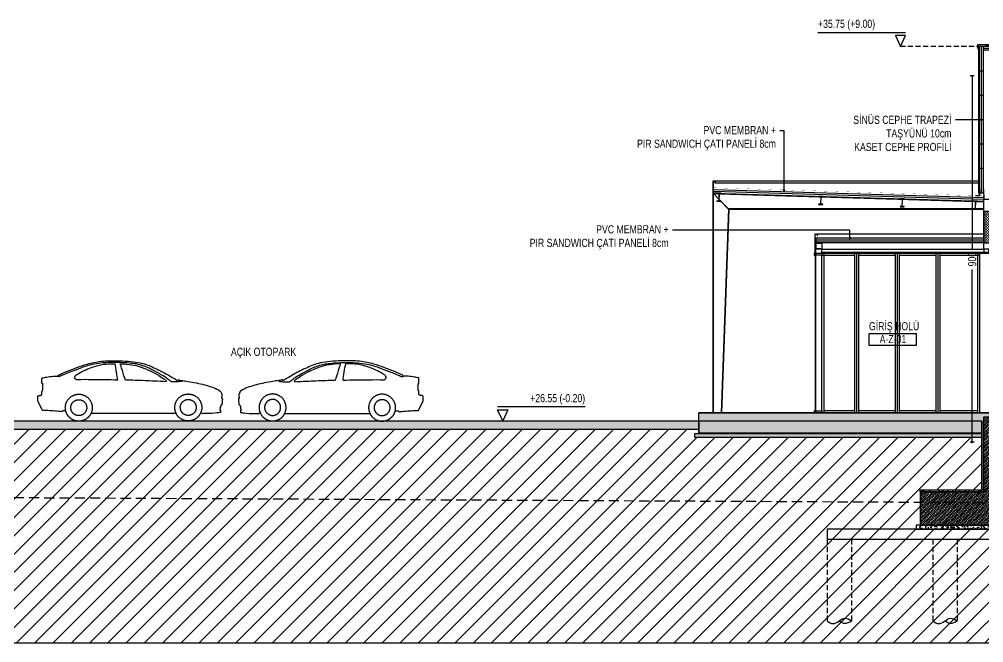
# Model space of a CAD drawing. Header units: centimetres. Extents: x 77182 to 116086, y 20619 to 33555.
# Drawn here: x 79344 to 81714, y 21370 to 22902 of the extents above; entities that cross this region are included whole.
import ezdxf
from ezdxf import colors
from ezdxf.entities.mleader import LeaderData, LeaderLine
from ezdxf.enums import TextEntityAlignment as Align
from ezdxf.math import Vec2, Vec3

# ---------------------------------------------------------------- set-up
doc = ezdxf.new("R2010")
doc.units = ezdxf.units.CM
doc.header["$LTSCALE"] = 100
doc.linetypes.add('HIDDEN2', pattern=[0.1875, 0.125, -0.0625])
for name, color, linetype in [('A-ANNO-DIMS', 187, 'Continuous'), ('A-ANNO-IDEN', 50, 'Continuous'), ('A-ELEV-01', 255, 'Continuous'), ('A-ELEV-02', 253, 'Continuous'), ('A-ELEV-03', 251, 'Continuous'), ('A-FNSH-TILE', 63, 'Continuous'), ('A-GLAZ-FRME', 12, 'Continuous'), ('A-GLAZ-FULL', 130, 'Continuous'), ('A-HATCH', 253, 'Continuous'), ('A-VHCL', 8, 'Continuous'), ('A-WALL', 134, 'Continuous'), ('A-WALL-GYPB', 45, 'Continuous'), ('A-WALL-HTCH', 8, 'Continuous'), ('A-WALL-INSL', 249, 'Continuous'), ('A-WALL-SNWPNL', 200, 'Continuous'), ('A-WALL-STEL', 202, 'Continuous'), ('L-TOPO', 49, 'Continuous'), ('S-CONC', 5, 'Continuous'), ('S-HTCH', 8, 'Continuous'), ('S-STEL', 3, 'Continuous')]:
    doc.layers.add(name, color=color, linetype=linetype)
doc.styles.add('Fields_100', font='act_simplex.shx', dxfattribs={"width": 0.8, "height": 20})
doc.linetypes.add('BATTING', pattern='A,0.00254,-2.54,[134,ltypeshp.shx,S=2.54,R=0,X=-2.54,Y=0],-5.08,[134,ltypeshp.shx,S=2.54,R=180,X=2.54,Y=0],-2.54', length=10.16254)
doc.dimstyles.new('FIELDS_100', dxfattribs={"dimscale": 0, "dimtxt": 20, "dimasz": 5, "dimexe": 5, "dimexo": 5, "dimgap": 5, "dimtad": 0, "dimdec": 0, "dimzin": 0, "dimdsep": 46, "dimtxsty": 'Fields_100', "dimblk": 'DOT', "dimcen": 0.09, "dimclrt": 50, "dimadec": 0, "dimazin": 0, "dimtfac": 1, "dimtdec": 0, "dimtix": 1, "dimtofl": 0, "dimtmove": 1, "dimatfit": 3, "dimfxl": 5, "dimfxlon": 1, "dimtolj": 1, "dimtzin": 0, "dimarcsym": 0})
pattern_1 = [(45, (86365.806, 18363.329), (-4.490128, 4.490128), []), (45, (86370.2964, 18363.329), (-4.490128, 4.490128), [3.175, -1.5875])]
pattern_2 = [(50, (81559.043, 21660.409), (18.21847, -1.5939), [1.905, -20.955]), (355, (81559.043, 21660.409), (-3.52434, 19.1057), [1.524, -16.76406]), (100.4514, (81560.561, 21660.276), (14.6941, 17.5118), [1.619, -17.809]), (46.184, (81559.043, 21665.49), (27.1079, -4.2042), [2.8575, -31.4325]), (96.6356, (81561.302, 21665.139), (23.7404, 24.7426), [2.4285, -26.7136]), (351.184, (81559.043, 21665.49), (23.7404, 24.7426), [2.286, -25.146]), (21, (81561.583, 21664.219), (15.16144, -10.2265), [1.905, -20.955]), (326, (81561.583, 21664.219), (6.1802, 18.4188), [1.524, -16.764]), (71.4514, (81562.847, 21663.367), (21.34164, 8.1923), [1.619, -17.809]), (37.5, (81559.043, 21660.409), (0.30886, 8.4555), [0, -16.5608, 0, -17.018, 0, -16.8275]), (7.5, (81559.043, 21660.409), (6.68197, 10.01806), [0, -9.7028, 0, -16.1798, 0, -6.4135]), (327.5, (81553.379, 21660.409), (13.55906, -0.57287), [0, -6.35, 0, -19.812, 0, -26.289]), (317.5, (81550.839, 21660.409), (14.81292, 2.54265), [0, -8.255, 0, -13.1572, 0, -18.669])]

# ---------------------------------------------------------------- blocks, each defined once
blk = doc.blocks.new('CAR ELEV')
at = {"layer": 'A-VHCL'}
for points in [[(320.4, 108.5), (323.6, 110.4)], [(31.3, 18.6), (32.9, 22.5), (33.3, 23.6), (33.6, 24.7), (33.9, 25.8), (34.1, 27), (34.3, 28.1), (34.4, 29.2), (34.6, 30.4), (34.6, 31.5), (34.7, 32.7), (34.7, 33.8), (34.6, 35), (34.5, 36.1), (34.4, 37.2), (34.2, 38.4), (34, 39.5), (33.8, 40.6), (33.5, 41.8), (33.2, 42.9), (32.8, 43.9), (32.4, 45), (32, 46.1), (31.5, 47.1), (31, 48.2), (30.5, 49.2), (29.9, 50.2), (29.3, 51.1), (28.6, 52.1), (28, 53), (27.3, 53.9), (26.5, 54.8), (25.7, 55.7), (24.9, 56.5), (24.1, 57.3), (23.3, 58.1), (22.4, 58.8), (21.5, 59.5), (20.6, 60.2), (19.6, 60.8), (18.6, 61.4), (17.6, 62), (16.6, 62.5), (15.6, 63), (14.5, 63.5), (13.5, 63.9), (12.4, 64.3), (11.3, 64.7), (10.2, 65), (9.1, 65.3), (8, 65.5), (6.8, 65.7), (5.7, 65.9), (4.5, 66), (3.4, 66.1), (2.3, 66.2), (1.1, 66.2), (0, 66.1), (-1.2, 66), (-2.3, 65.9), (-3.5, 65.8), (-4.6, 65.6), (-5.7, 65.3), (-6.8, 65.1), (-7.9, 64.8), (-9, 64.4), (-10.1, 64), (-11.2, 63.6), (-12.2, 63.1), (-13.3, 62.6), (-14.3, 62.1), (-15.3, 61.5), (-16.3, 60.9), (-17.2, 60.3), (-18.2, 59.6), (-19.1, 58.9), (-20, 58.2), (-20.8, 57.4), (-21.7, 56.6), (-22.5, 55.8), (-23.2, 55), (-24, 54.1), (-24.7, 53.2), (-25.4, 52.3), (-26, 51.3), (-26.6, 50.4), (-27.2, 49.4), (-27.8, 48.4), (-28.3, 47.3), (-28.8, 46.3), (-29.2, 45.2), (-29.6, 44.2), (-30, 43.1), (-30.3, 42), (-30.6, 40.9), (-30.9, 39.7), (-31.1, 38.6), (-31.2, 37.5), (-31.4, 36.3), (-31.5, 35.2), (-31.5, 34), (-31.5, 32.9), (-31.5, 31.7), (-31.4, 30.6), (-31.3, 29.5), (-31.2, 28.3), (-31, 27.2), (-30.8, 26.1), (-30.5, 24.9), (-30.2, 23.8), (-29.9, 22.7), (-29.5, 21.6)], [(302.9, 24.7), (303.2, 25.9), (303.4, 27), (303.5, 28.1), (303.7, 29.3), (303.8, 30.4), (303.8, 31.5), (303.8, 32.7), (303.8, 33.8), (303.8, 35), (303.7, 36.1), (303.5, 37.3), (303.3, 38.4), (303.1, 39.5), (302.8, 40.6), (302.5, 41.7), (302.2, 42.8), (301.8, 43.9), (301.4, 45), (301, 46.1), (300.5, 47.1), (300, 48.1), (299.4, 49.1), (298.8, 50.1), (298.2, 51.1), (297.5, 52), (296.8, 52.9), (296.1, 53.8), (295.4, 54.7), (294.6, 55.5), (293.8, 56.3), (292.9, 57.1), (292.1, 57.9), (291.2, 58.6), (290.3, 59.3), (289.3, 60), (288.4, 60.6), (287.4, 61.2), (286.4, 61.7), (285.4, 62.3), (284.3, 62.7), (283.3, 63.2), (282.2, 63.6), (281.1, 64), (280, 64.3), (278.9, 64.6), (277.8, 64.9), (276.7, 65.1), (275.5, 65.3), (274.4, 65.5), (273.3, 65.6), (272.1, 65.6), (271, 65.7), (269.8, 65.6), (268.7, 65.6), (267.5, 65.5), (266.4, 65.4), (265.2, 65.2), (264.1, 65), (263, 64.7), (261.9, 64.4), (260.8, 64.1), (259.7, 63.8), (258.6, 63.4), (257.6, 62.9), (256.5, 62.4), (255.5, 61.9), (254.5, 61.4), (253.5, 60.8), (252.5, 60.2), (251.6, 59.5), (250.7, 58.9), (249.8, 58.1), (248.9, 57.4), (248, 56.6), (247.2, 55.8), (246.4, 55), (245.7, 54.1), (244.9, 53.3), (244.2, 52.4), (243.5, 51.4), (242.9, 50.5), (242.3, 49.5), (241.7, 48.5), (241.2, 47.5), (240.7, 46.4), (240.2, 45.4), (239.8, 44.3), (239.4, 43.3), (239.1, 42.2), (238.8, 41.1), (238.5, 39.9), (238.2, 38.8), (238, 37.7), (237.9, 36.6), (237.8, 35.4), (237.7, 34.3), (237.7, 33.1), (237.7, 32), (237.7, 30.8), (237.8, 29.7), (237.9, 28.5), (238.1, 27.4), (238.2, 26.3), (238.5, 25.1), (238.8, 24), (240.7, 18.6)], [(359.9, 25.9), (371.5, 49.2), (371.6, 59.1)], [(-77.2, 25), (-77.2, 20.9)], [(310.4, 25), (313.1, 22.4)]]:
    blk.add_lwpolyline(points, dxfattribs=at)
for points in [[(21.2, 33.1), (21.2, 33.8), (21.2, 34.5), (21.1, 35.2), (21.1, 35.8), (20.9, 36.5), (20.8, 37.2), (20.7, 37.9), (20.5, 38.5), (20.3, 39.2), (20.1, 39.8), (19.8, 40.4), (19.6, 41.1), (19.3, 41.7), (19, 42.3), (18.6, 42.9), (18.3, 43.5), (17.9, 44), (17.5, 44.6), (17.1, 45.1), (16.7, 45.7), (16.3, 46.2), (15.8, 46.7), (15.3, 47.2), (14.8, 47.6), (14.3, 48.1), (13.8, 48.5), (13.2, 48.9), (12.7, 49.3), (12.1, 49.7), (11.5, 50.1), (10.9, 50.4), (10.3, 50.7), (9.7, 51), (9.1, 51.3), (8.5, 51.5), (7.8, 51.7), (7.2, 51.9), (6.5, 52.1), (5.9, 52.3), (5.2, 52.4), (4.5, 52.5), (3.8, 52.6), (3.2, 52.7), (2.5, 52.7), (1.8, 52.7), (1.1, 52.7), (0.4, 52.7), (-0.2, 52.6), (-0.9, 52.6), (-1.6, 52.5), (-2.3, 52.3), (-2.9, 52.2), (-3.6, 52), (-4.2, 51.8), (-4.9, 51.6), (-5.5, 51.4), (-6.1, 51.1), (-6.8, 50.8), (-7.4, 50.5), (-8, 50.2), (-8.6, 49.9), (-9.1, 49.5), (-9.7, 49.1), (-10.2, 48.7), (-10.8, 48.3), (-11.3, 47.9), (-11.8, 47.4), (-12.3, 46.9), (-12.8, 46.4), (-13.2, 45.9), (-13.6, 45.4), (-14.1, 44.9), (-14.5, 44.3), (-14.8, 43.8), (-15.2, 43.2), (-15.5, 42.6), (-15.9, 42), (-16.2, 41.4), (-16.4, 40.8), (-16.7, 40.1), (-16.9, 39.5), (-17.1, 38.8), (-17.3, 38.2), (-17.5, 37.5), (-17.6, 36.9), (-17.7, 36.2), (-17.8, 35.5), (-17.9, 34.8), (-17.9, 34.2), (-18, 33.5), (-18, 32.8), (-17.9, 32.1), (-17.9, 31.4), (-17.8, 30.8), (-17.7, 30.1), (-17.6, 29.4), (-17.5, 28.7), (-17.3, 28.1), (-17.1, 27.4), (-16.9, 26.8), (-16.7, 26.1), (-16.4, 25.5), (-16.2, 24.9), (-15.9, 24.3), (-15.5, 23.7), (-15.2, 23.1), (-14.8, 22.5), (-14.5, 21.9), (-14.1, 21.4), (-13.6, 20.9), (-13.2, 20.3), (-12.8, 19.8), (-12.3, 19.3), (-11.8, 18.9), (-11.3, 18.4), (-10.8, 18), (-10.2, 17.5), (-9.7, 17.1), (-9.1, 16.7), (-8.6, 16.4), (-8, 16), (-7.4, 15.7), (-6.8, 15.4), (-6.1, 15.1), (-5.5, 14.9), (-4.9, 14.6), (-4.2, 14.4), (-3.6, 14.2), (-2.9, 14.1), (-2.3, 13.9), (-1.6, 13.8), (-0.9, 13.7), (-0.2, 13.6), (0.4, 13.6), (1.1, 13.5), (1.8, 13.5), (2.5, 13.5), (3.2, 13.6), (3.8, 13.7), (4.5, 13.7), (5.2, 13.9), (5.9, 14), (6.5, 14.1), (7.2, 14.3), (7.8, 14.5), (8.5, 14.8), (9.1, 15), (9.7, 15.3), (10.3, 15.6), (10.9, 15.9), (11.5, 16.2), (12.1, 16.6), (12.7, 16.9), (13.2, 17.3), (13.8, 17.7), (14.3, 18.2), (14.8, 18.6), (15.3, 19.1), (15.8, 19.6), (16.3, 20.1), (16.7, 20.6), (17.1, 21.1), (17.5, 21.7), (17.9, 22.2), (18.3, 22.8), (18.6, 23.4), (19, 24), (19.3, 24.6), (19.6, 25.2), (19.8, 25.8), (20.1, 26.5), (20.3, 27.1), (20.5, 27.8), (20.7, 28.4), (20.8, 29.1), (20.9, 29.7), (21.1, 30.4), (21.1, 31.1), (21.2, 31.8), (21.2, 32.5)], [(290.4, 32.6), (290.4, 33.3), (290.4, 34), (290.3, 34.7), (290.2, 35.3), (290.1, 36), (290, 36.7), (289.8, 37.3), (289.7, 38), (289.5, 38.7), (289.3, 39.3), (289, 39.9), (288.7, 40.6), (288.5, 41.2), (288.2, 41.8), (287.8, 42.4), (287.5, 43), (287.1, 43.5), (286.7, 44.1), (286.3, 44.6), (285.9, 45.2), (285.4, 45.7), (285, 46.2), (284.5, 46.7), (284, 47.1), (283.5, 47.6), (283, 48), (282.4, 48.4), (281.9, 48.8), (281.3, 49.2), (280.7, 49.5), (280.1, 49.9), (279.5, 50.2), (278.9, 50.5), (278.3, 50.8), (277.6, 51), (277, 51.2), (276.4, 51.4), (275.7, 51.6), (275, 51.8), (274.4, 51.9), (273.7, 52), (273, 52.1), (272.3, 52.2), (271.7, 52.2), (271, 52.2), (270.3, 52.2), (269.6, 52.2), (268.9, 52.1), (268.3, 52.1), (267.6, 52), (266.9, 51.8), (266.3, 51.7), (265.6, 51.5), (265, 51.3), (264.3, 51.1), (263.7, 50.9), (263, 50.6), (262.4, 50.3), (261.8, 50), (261.2, 49.7), (260.6, 49.4), (260, 49), (259.5, 48.6), (258.9, 48.2), (258.4, 47.8), (257.9, 47.4), (257.4, 46.9), (256.9, 46.4), (256.4, 45.9), (256, 45.4), (255.5, 44.9), (255.1, 44.4), (254.7, 43.8), (254.3, 43.3), (254, 42.7), (253.6, 42.1), (253.3, 41.5), (253, 40.9), (252.8, 40.2), (252.5, 39.6), (252.3, 39), (252.1, 38.3), (251.9, 37.7), (251.7, 37), (251.6, 36.3), (251.5, 35.7), (251.4, 35), (251.3, 34.3), (251.2, 33.6), (251.2, 33), (251.2, 32.3), (251.2, 31.6), (251.3, 30.9), (251.4, 30.3), (251.5, 29.6), (251.6, 28.9), (251.7, 28.2), (251.9, 27.6), (252.1, 26.9), (252.3, 26.3), (252.5, 25.6), (252.8, 25), (253, 24.4), (253.3, 23.8), (253.6, 23.2), (254, 22.6), (254.3, 22), (254.7, 21.4), (255.1, 20.9), (255.5, 20.3), (256, 19.8), (256.4, 19.3), (256.9, 18.8), (257.4, 18.3), (257.9, 17.9), (258.4, 17.5), (258.9, 17), (259.5, 16.6), (260, 16.2), (260.6, 15.9), (261.2, 15.5), (261.8, 15.2), (262.4, 14.9), (263, 14.6), (263.7, 14.4), (264.3, 14.1), (265, 13.9), (265.6, 13.7), (266.3, 13.6), (266.9, 13.4), (267.6, 13.3), (268.3, 13.2), (268.9, 13.1), (269.6, 13.1), (270.3, 13), (271, 13), (271.7, 13), (272.3, 13.1), (273, 13.1), (273.7, 13.2), (274.4, 13.3), (275, 13.5), (275.7, 13.6), (276.4, 13.8), (277, 14), (277.6, 14.2), (278.3, 14.5), (278.9, 14.8), (279.5, 15.1), (280.1, 15.4), (280.7, 15.7), (281.3, 16.1), (281.9, 16.4), (282.4, 16.8), (283, 17.2), (283.5, 17.7), (284, 18.1), (284.5, 18.6), (285, 19.1), (285.4, 19.6), (285.9, 20.1), (286.3, 20.6), (286.7, 21.2), (287.1, 21.7), (287.5, 22.3), (287.8, 22.9), (288.2, 23.5), (288.5, 24.1), (288.7, 24.7), (289, 25.3), (289.3, 26), (289.5, 26.6), (289.7, 27.3), (289.8, 27.9), (290, 28.6), (290.1, 29.2), (290.2, 29.9), (290.3, 30.6), (290.4, 31.3), (290.4, 31.9)]]:
    blk.add_lwpolyline(points, close=True, dxfattribs=at)
blk.add_arc((55.7, 96.4), 0.05, 235.7336, 272.9378, dxfattribs=at)
for points, knots in [([(323.5, 110.4), (322.6, 111.2), (319, 113.6), (302.4, 120.6), (274, 131.9), (252.9, 139.7), (214.9, 147.8), (177.8, 148), (148.9, 146.9), (124.6, 143.8), (104, 138.7), (91.5, 133.1), (72.8, 124.8), (58.9, 117.5), (40.6, 107), (28.7, 99.7)], [1770.469007, 1770.469007, 1770.469007, 1770.469007, 1771.036382, 1772.036382, 1773.036382, 1774.036382, 1775.036382, 1776.036382, 1777.036382, 1778.036382, 1779.036382, 1780.036382, 1781.036382, 1782.036382, 1783.036382, 1783.036382, 1783.036382, 1783.036382]), ([(43.1, 96.1), (55.4, 106.4), (74.2, 117), (93.8, 127.9), (110.4, 134.6), (125, 139.1), (136.4, 140.9), (157, 143), (179, 144), (205.4, 143.5), (227.1, 141.1), (250.9, 135.5), (259.1, 132.7), (289.2, 120.6), (312.9, 112), (316.9, 109.7), (320.4, 108.5)], [0, 0, 0, 0, 1, 2, 3, 4, 5, 6, 7, 8, 9, 10, 11, 12, 13, 13.896499, 13.896499, 13.896499, 13.896499]), ([(168.8, 140.4), (166.2, 140.3), (155.2, 139.8), (132.4, 137.3), (117.6, 132.9), (84.6, 118.6), (64.8, 106), (56, 98.8), (54.2, 97.4), (55.6, 96.5), (55.6, 96.4), (55.6, 96.4), (55.7, 96.4)], [9.680962, 9.680962, 9.680962, 9.680962, 10, 11, 12, 13, 14, 15, 15.803226, 15.803226, 15.803226, 15.820781, 15.820781, 15.820781, 15.820781]), ([(276, 101.3), (280.5, 103.7), (281.4, 106.7), (280.4, 110.8), (272.5, 116.3), (255.5, 125.4), (236.7, 132.3), (227.1, 135.9), (212.7, 138.8), (201.3, 140.4), (189.6, 140.5), (182.2, 140.5), (181.5, 140.5)], [0, 0, 0, 0, 1, 2, 3, 4, 5, 6, 7, 8, 9, 9.109191, 9.109191, 9.109191, 9.109191]), ([(17.3, 99.2), (16.1, 98), (18, 97.1), (25.8, 96.3), (36.3, 96), (42, 96.1), (43.1, 96.1)], [0.216109, 0.216109, 0.216109, 0.216109, 1, 2, 3, 3.225062, 3.225062, 3.225062, 3.225062]), ([(55.7, 96.4), (64.8, 96.9), (74.8, 97.3), (85.8, 97.8), (92.9, 98.1), (117.7, 99.2), (140.3, 99.9), (155.7, 100.2)], [3.917744, 3.917744, 3.917744, 3.917744, 4.57432, 4.57432, 4.57432, 5, 5.974442, 5.974442, 5.974442, 5.974442]), ([(174.7, 100.4), (185, 100.6), (211, 100.9), (248.5, 101.6), (276, 101.3)], [6.373664, 6.373664, 6.373664, 6.373664, 7, 7.863882, 7.863882, 7.863882, 7.863882]), ([(371.6, 59.1), (371.6, 59.2), (371.6, 60.1), (371.6, 60.3), (371.5, 60.4), (370.3, 61.8), (369.6, 62.4), (368, 62.5), (365.7, 62.4), (364.7, 62.7), (363.3, 63.4), (361.4, 64.2), (361.3, 65), (361.3, 73.1), (360.6, 74.1), (360, 74.4), (359.4, 74.5), (359.4, 91.8), (359.5, 92.1), (360.2, 92.1), (361.3, 92), (361.3, 92.8), (361.3, 104.8), (360.9, 105.4), (360.7, 105.7), (357.3, 106.3), (342.1, 109.6), (332.6, 109.9), (323.5, 110.4)], [1745.422192, 1745.422192, 1745.422192, 1745.422192, 1745.469007, 1746.469007, 1747.469007, 1748.469007, 1749.469007, 1750.469007, 1751.469007, 1752.469007, 1753.469007, 1754.469007, 1755.469007, 1756.469007, 1757.469007, 1758.469007, 1759.469007, 1760.469007, 1761.469007, 1762.469007, 1763.469007, 1764.469007, 1765.469007, 1766.469007, 1767.469007, 1768.469007, 1769.469007, 1770.469007, 1770.469007, 1770.469007, 1770.469007]), ([(-78.4, 32), (-77.8, 32), (-77.2, 32), (-78.2, 32), (-77.8, 32), (-77.5, 32), (-77.1, 32)], [24.695495, 24.695495, 24.695495, 24.695495, 25.695495, 25.695495, 25.695495, 26.695495, 26.695495, 26.695495, 26.695495]), ([(313.1, 22.4), (316.9, 23.2), (330.4, 24.3), (348, 25.4), (357.6, 25.8), (359.5, 25.9), (359.9, 25.9)], [1704.300086, 1704.300086, 1704.300086, 1704.300086, 1705.127833, 1706.127833, 1707.127833, 1707.396865, 1707.396865, 1707.396865, 1707.396865]), ([(-77.2, 20.9), (-74.1, 20.4), (-69.3, 19.3), (-52.4, 18.2), (-35.4, 17.9)], [41.009942, 41.009942, 41.009942, 41.009942, 41.695495, 42.695495, 42.695495, 42.695495, 42.695495]), ([(-35.4, 17.9), (-33.7, 17.4), (-32.3, 17.3), (-30.5, 19.9), (-29.5, 21.6)], [42.695495, 42.695495, 42.695495, 42.695495, 43.695495, 44.695495, 44.695495, 44.695495, 44.695495]), ([(31.3, 18.6), (35.5, 18.6), (39.6, 18.6), (43.6, 18.6), (160.6, 18.6), (197.4, 18.6), (240.7, 18.6)], [840.323605, 840.323605, 840.323605, 840.323605, 840.3472055, 840.3472055, 840.3472055, 841.0355514, 841.0355514, 841.0355514, 841.0355514])]:
    blk.add_open_spline(points, degree=3, knots=knots, dxfattribs=at)
for points in [[(155.7, 100.2), (158.4, 105.6), (163.9, 125.3), (168.3, 138.5), (168.8, 140.4)], [(174.7, 100.4), (176.2, 110.3), (178.9, 129), (181.5, 140.5)], [(28.7, 99.7), (28.2, 99.5), (26.8, 99.4), (26.4, 100.3), (25.5, 101.3), (24.1, 100.7), (23, 99.9), (17.4, 99.1), (15.4, 99.1), (-2, 96.5), (-24.2, 92.3), (-42.6, 88.1), (-60.1, 82), (-71, 77.4), (-76.8, 73.2)], [(-78.7, 71.2), (-78.9, 70.4), (-79.2, 69.7), (-79.4, 68.9)], [(-76.8, 73.2), (-77.4, 72.6), (-78.1, 71.9), (-78.7, 71.2)], [(-81.8, 54.4), (-81.9, 54), (-82, 53.6), (-82.1, 53.2)], [(-82.1, 53.2), (-82, 50.8), (-81.8, 48.4), (-81.7, 46)], [(-81.1, 54.9), (-81.3, 54.7), (-81.6, 54.6), (-81.8, 54.4)], [(-80.1, 66.6), (-80.7, 66.3), (-81, 66.1), (-81.2, 65.9)], [(-81.2, 65.9), (-81.2, 63.2), (-81.2, 60.6), (-81.2, 57.9)], [(-81.2, 57.9), (-81, 57.8), (-80.8, 57.7), (-80.4, 57.6)], [(-80.4, 55.1), (-80.7, 55), (-80.9, 55), (-81.1, 54.9)], [(-80.4, 57.6), (-80.4, 56.8), (-80.4, 56), (-80.4, 55.1)], [(-79.4, 68.9), (-79.6, 68.1), (-79.9, 67.4), (-80.1, 66.6)], [(-81.7, 46), (-81.6, 44.1), (-81.4, 42.2), (-81.2, 40.3)], [(-81.2, 40.3), (-81, 40), (-80.8, 39.7), (-80.6, 39.4)], [(-80.6, 39.4), (-80.2, 39.2), (-79.8, 39), (-79.3, 38.8)], [(-79.3, 38.8), (-79.1, 38.7), (-78.9, 38.5), (-78.7, 38.4)], [(-78.7, 38.4), (-78.5, 38.1), (-78.4, 37.7), (-78.3, 37.4)], [(-77.7, 32.5), (-78.5, 32.5), (-77.6, 32.5), (-78.4, 32.5)], [(-78.4, 32.5), (-78.4, 32.4), (-78.4, 32.3), (-78.4, 32.2)], [(-78.4, 32.2), (-78.4, 32.2), (-78.4, 32.1), (-78.4, 32)], [(-78.3, 37.4), (-78, 37), (-77.8, 36.6), (-77.5, 36.1)], [(-77.4, 33.1), (-77.5, 32.9), (-77.6, 32.7), (-77.7, 32.5)], [(-77.5, 36.1), (-77.4, 35.7), (-77.4, 35.3), (-77.3, 34.8)], [(-76.9, 33.5), (-77.1, 33.3), (-77.2, 33.2), (-77.4, 33.1)], [(-77.3, 34.8), (-77.3, 34.7), (-77.2, 34.5), (-77.1, 34.3)], [(-76.2, 26.6), (-76.5, 26.6), (-76.8, 26.6), (-77.2, 26.6)], [(-77.2, 26.6), (-77.2, 26.1), (-77.2, 25.5), (-77.2, 25)], [(-77.1, 34.3), (-77.1, 34.1), (-77, 34), (-76.9, 33.8)], [(-77.1, 32), (-77, 31.6), (-77, 31.2), (-76.9, 30.8)], [(-76.9, 33.8), (-76.9, 33.7), (-76.9, 33.6), (-76.9, 33.5)], [(-76.9, 30.8), (-76.9, 30.6), (-76.9, 30.3), (-76.9, 30)], [(-76.9, 30), (-76.7, 29.7), (-76.6, 29.5), (-76.4, 29.2)], [(-76.4, 29.2), (-76.2, 28.6), (-75.9, 27.9), (-75.7, 27.3)], [(-75.7, 26.9), (-75.9, 26.8), (-76.1, 26.7), (-76.2, 26.6)], [(-75.7, 27.3), (-75.7, 27.2), (-75.7, 27.1), (-75.7, 26.9)], [(302.9, 24.7), (305.4, 24.8), (307.9, 24.9), (310.4, 25)]]:
    blk.add_open_spline(points, degree=3, dxfattribs=at)
for points, weights, knots in [([(240.7, 18.6), (246.5, 6.1), (258.2, -0.9), (271.7, -0.5), (287.2, -0.1), (299.2, 9.7), (302.9, 24.7)], [0.958614492935, 0.86503458978, 0.878829758802, 1, 0.863262235317, 0.863262235317, 1], [897.63483, 897.63483, 897.63483, 897.63483, 1273.482864, 1273.482864, 1273.482864, 1697.618523, 1697.618523, 1697.618523, 1697.618523]), ([(-29.5, 21.6), (-24.6, 8.2), (-12.9, 0), (1.5, 0), (15.8, -0.1), (27.5, 8), (31.3, 18.6)], [1, 0.88069280985, 0.88069280985, 1, 0.88069280985, 0.88069280985, 1], [44.695495, 44.695495, 44.695495, 44.695495, 439.948513, 439.948513, 439.948513, 835.201531, 835.201531, 835.201531, 835.201531])]:
    blk.add_rational_spline(points, weights, degree=3, knots=knots, dxfattribs=at)
blk = doc.blocks.new('200')
blk.add_lwpolyline([(0, 0), (100, 0), (100, 8.5), (64.8, 8.5, -0.4142136), (52.8, 20.5), (52.8, 179.5, -0.4142136), (64.8, 191.5), (100, 191.5), (100, 200), (0, 200), (0, 191.5), (35.2, 191.5, -0.4142136), (47.2, 179.5), (47.2, 20.5, -0.4142136), (35.2, 8.5), (0, 8.5)], format="xyb", close=True)
blk = doc.blocks.new('_Dot')
at = {"color": 0, "linetype": 'ByBlock', "lineweight": -2}
blk.add_line((-0.5, 0), (-1, 0), dxfattribs=at)
at = {"color": 0, "linetype": 'ByBlock', "const_width": 0.5}
blk.add_lwpolyline([(-0.25, 0, 1), (0.25, 0, 1)], format="xyb", close=True, dxfattribs=at)
blk = doc.blocks.new('Mahal kutusu_100')
at = {"color": 0}
blk.add_lwpolyline([(-58, 30), (58, 30), (58, 0), (-58, 0)], close=True, dxfattribs=at)
at = {"color": 0, "style": 'Fields_100', "width": 0.8}
for tag, p in [('MAHAL', (3.6, 37.9)), ('KOD', (0.9, 6.2)), ('ALAN', (-1.3, -29.4)), ('KAPLAMA', (0.8, -59.7))]:
    blk.add_attdef(tag, text='', height=20, dxfattribs=at).set_placement(p, align=Align.CENTER)
blk = doc.blocks.new('JET GROUT')
at = {"linetype": 'HIDDEN2'}
for points in [[(-30, 0), (-30, -200)], [(30, 0), (30, -200)]]:
    blk.add_lwpolyline(points, dxfattribs=at)
for points, knots in [([(-30, -200), (-25.1, -203.6), (-10.8, -214), (8.9, -187.9), (24.4, -196.8), (30, -200)], [0, 0, 0, 0, 16.350848, 47.934672, 65.567386, 65.567386, 65.567386, 65.567386]), ([(0, -200.3), (4.4, -203.3), (14.5, -209.5), (24.5, -203.3), (30, -200)], [179.801197, 179.801197, 179.801197, 179.801197, 259.646208, 355.156763, 355.156763, 355.156763, 355.156763])]:
    blk.add_open_spline(points, degree=3, knots=knots)
blk = doc.blocks.new('*D87')
at = {"layer": 'A-ANNO-DIMS', "color": 0, "lineweight": -2, "transparency": 16777216}
for p, q in [((81691, 22763.3), (81681, 22763.3)), ((81686, 22758.3), (81686, 22338.7)), ((81686, 21867.9), (81686, 22287.6)), ((81691, 21862.9), (81681, 21862.9))]:
    blk.add_line(p, q, dxfattribs=at)
at = {"layer": 'DEFPOINTS', "color": 0, "transparency": 16777216}
for p in [(81830, 22763.3), (81686, 21862.9), (81830, 21862.9)]:
    blk.add_point(p, dxfattribs=at)
at = {"layer": 'A-ANNO-DIMS', "color": 0, "lineweight": -2, "transparency": 16777216, "xscale": 5, "yscale": 5, "zscale": 5}
for p, rotation in [((81686, 22763.3), 90), ((81686, 21862.9), 270)]:
    blk.add_blockref('_Dot', p, dxfattribs=dict(at, rotation=rotation))
at = {"layer": 'A-ANNO-DIMS', "color": 50, "transparency": 16777216, "insert": (81686, 22313.1), "char_height": 20, "attachment_point": 5, "rotation": 90, "style": 'Fields_100'}
blk.add_mtext('\\A1;900', dxfattribs=at)

msp = doc.modelspace()

# ---------------------------------------------------------------- hatches: boundary and pattern name
at = {"layer": 'A-HATCH'}
h = msp.add_hatch(dxfattribs=at)
h.set_pattern_fill('LINE', color=256, scale=10, angle=45, style=0)
h.set_pattern_definition([(45, (77182.072, 21370.33), (-22.45064, 22.45064), [])])
h.paths.add_polyline_path([(81548, 21659.4), (81558, 21659.4), (81558.1, 21746.4), (81708.6, 21746.4), (81708.6, 21874.4), (81004.1, 21874.4), (81004.1, 21895.4), (78199.7, 21895.4), (78199.7, 21845.4), (78279.7, 21845.4), (78279.7, 21815.4), (78179.7, 21815.4), (78179.7, 21915.4), (77182.1, 21915.4), (77182.1, 21370.3), (88490, 21370.3), (88490, 21780.4), (87990, 21780.4), (87990, 21660.4), (88000, 21660.4), (88000, 21650.4), (87860, 21650.4), (87860, 21660.4), (87870, 21660.4), (87870, 21690.4), (87970, 21690.4), (87970, 21870.4), (87664, 21905.4), (87664, 21895.4), (87509.5, 21895.4), (87509.5, 21746.4), (87660, 21746.4), (87660, 21741.4), (87660, 21659.4), (87670, 21659.4), (87670, 21649.4), (87249, 21649.4), (87249, 21660.4), (85770, 21660.4), (85770, 21649.4), (85349, 21649.4), (85349, 21660.4), (83870, 21660.4), (83870, 21649.4), (83449, 21649.4), (83449, 21660.4), (81969, 21660.4), (81969, 21649.4), (81548, 21649.4)])
at = {"layer": 'A-WALL-HTCH'}
h = msp.add_hatch(dxfattribs=at)
h.set_pattern_fill('DASH', color=256)
h.set_pattern_definition([(0, (102292.9743, 86832.8125), (3.175, 3.175), [3.175, -3.175])])
h.paths.add_polyline_path([(81729.1, 22430.4), (81714.1, 22430.4), (81714.1, 22352.9), (81729.1, 22352.9)])
at = {"layer": 'A-WALL-INSL', "linetype": 'HIDDEN2', "ltscale": 0.5}
h = msp.add_hatch(dxfattribs=at)
h.set_pattern_fill('HONEY', color=256, scale=0.4, style=0)
h.set_pattern_definition([(0, (81559.0432, 21660.4089), (1.905, 1.0998523), [1.27, -2.54]), (120, (81559.0432, 21660.4089), (-1.905, 1.0998523), [1.27, -2.54]), (60, (81559.0432, 21660.4089), (4e-09, 2.1997045), [-2.54, 1.27])])
h.paths.add_polyline_path([(81713.1, 21915.4), (81709.1, 21915.4), (81709.1, 21741.4), (81713.1, 21741.4)])
at = {"layer": 'S-HTCH'}
h = msp.add_hatch(dxfattribs=at)
h.set_pattern_fill('AR-CONC', color=256, scale=0.1, style=0)
h.set_pattern_definition([(50, (77192.072, 21431.33), (18.218467, -1.59391), [1.905, -20.955]), (355, (77192.072, 21431.33), (-3.52434, 19.105685), [1.524, -16.76406]), (100.45144, (77193.59, 21431.197), (14.694125, 17.511775), [1.619, -17.809024]), (46.1842, (77192.072, 21436.41), (27.1079, -4.20423), [2.8575, -31.4325]), (96.63556, (77194.331, 21436.06), (23.74041, 24.74261), [2.4285, -26.71356]), (351.18415, (77192.072, 21436.41), (23.74041, 24.74261), [2.286, -25.14597]), (21, (77194.612, 21435.14), (15.16144, -10.22652), [1.905, -20.955]), (326, (77194.612, 21435.14), (6.1802, 18.4188), [1.524, -16.764]), (71.45144, (77195.876, 21434.288), (21.34164, 8.19228), [1.619, -17.808994]), (37.5, (77192.0723, 21431.33), (0.30886, 8.455504), [0, -16.5608, 0, -17.018, 0, -16.8275]), (7.5, (77192.072, 21431.33), (6.681966, 10.018057), [0, -9.7028, 0, -16.1798, 0, -6.4135]), (327.5, (77186.408, 21431.33), (13.55906, -0.572874), [0, -6.35, 0, -19.812, 0, -26.289]), (317.5, (77183.868, 21431.33), (14.812918, 2.54265), [0, -8.255, 0, -13.1572, 0, -18.669])])
h.paths.add_polyline_path([(81713, 21934.4), (81014.1, 21934.4), (81014.1, 21915.4), (81713, 21915.4)])
h = msp.add_hatch(dxfattribs=at)
h.set_pattern_fill('AR-CONC', color=256, scale=0.1, style=0)
h.set_pattern_definition([(50, (81559.043, 21654.409), (18.21847, -1.59391), [1.905, -20.955]), (355, (81559.043, 21654.409), (-3.52434, 19.10568), [1.524, -16.76406]), (100.4514, (81560.561, 21654.276), (14.69412, 17.51178), [1.619, -17.80902]), (46.1842, (81559.043, 21659.49), (27.1079, -4.20423), [2.8575, -31.4325]), (96.6356, (81561.302, 21659.139), (23.7404, 24.7426), [2.4285, -26.71356]), (351.1842, (81559.043, 21659.49), (23.7404, 24.7426), [2.286, -25.14597]), (21, (81561.583, 21658.219), (15.16144, -10.22652), [1.905, -20.955]), (326, (81561.583, 21658.219), (6.1802, 18.4188), [1.524, -16.764]), (71.4514, (81562.847, 21657.367), (21.34164, 8.19228), [1.619, -17.809]), (37.5, (81559.043, 21654.409), (0.30886, 8.455504), [0, -16.5608, 0, -17.018, 0, -16.8275]), (7.5, (81559.043, 21654.409), (6.681966, 10.018057), [0, -9.7028, 0, -16.1798, 0, -6.4135]), (327.5, (81553.379, 21654.409), (13.55906, -0.572874), [0, -6.35, 0, -19.812, 0, -26.289]), (317.5, (81550.839, 21654.409), (14.81292, 2.54265), [0, -8.255, 0, -13.1572, 0, -18.669])])
h.paths.add_polyline_path([(83614, 21933.4), (81714, 21933.4), (81714, 21924.4), (83614, 21924.4)])
h = msp.add_hatch(dxfattribs=at)
h.set_pattern_fill('ANSI33', color=256)
h.set_pattern_definition([(45, (57936.369, 26289.718), (-4.490128, 4.490128), []), (45, (57940.859, 26289.718), (-4.490128, 4.490128), [3.175, -1.5875])])
h.paths.add_polyline_path([(81014.1, 21895.4), (81014.1, 21915.4), (78199.7, 21915.4), (78199.7, 21895.4)])
h = msp.add_hatch(dxfattribs=at)
h.set_pattern_fill('ANSI33', color=256, style=0)
h.set_pattern_definition([(45, (102292.974, 86832.8125), (-4.49012806, 4.49012806), []), (45, (102297.4644, 86832.8125), (-4.49012806, 4.49012806), [3.175, -1.5875])])
h.paths.add_polyline_path([(81708.6, 21915.4), (81708.6, 21885.4), (81014.1, 21885.4), (81014.1, 21915.4)])
h = msp.add_hatch(dxfattribs=at)
h.set_pattern_fill('ANSI33', color=256, style=0, pattern_type=2)
h.set_pattern_definition(pattern_1)
h.paths.add_polyline_path([(81739, 21740.4), (81739, 21924.4), (81714, 21924.4), (81714, 21740.4)])
h = msp.add_hatch(dxfattribs=at)
h.set_pattern_fill('AR-CONC', color=256, scale=0.1, style=0)
h.set_pattern_definition([(50, (77182.072, 21385.33), (18.218467, -1.59391), [1.905, -20.955]), (355, (77182.072, 21385.33), (-3.52434, 19.105685), [1.524, -16.76406]), (100.45144, (77183.59, 21385.197), (14.694125, 17.511775), [1.619, -17.809024]), (46.1842, (77182.072, 21390.41), (27.1079, -4.20423), [2.8575, -31.4325]), (96.63556, (77184.331, 21390.06), (23.74041, 24.74261), [2.4285, -26.71356]), (351.18415, (77182.072, 21390.41), (23.74041, 24.74261), [2.286, -25.14597]), (21, (77184.612, 21389.14), (15.16144, -10.22652), [1.905, -20.955]), (326, (77184.612, 21389.14), (6.1802, 18.4188), [1.524, -16.764]), (71.45144, (77185.876, 21388.288), (21.34164, 8.19228), [1.619, -17.808994]), (37.5, (77182.0723, 21385.33), (0.30886, 8.455504), [0, -16.5608, 0, -17.018, 0, -16.8275]), (7.5, (77182.072, 21385.33), (6.681966, 10.018057), [0, -9.7028, 0, -16.1798, 0, -6.4135]), (327.5, (77176.408, 21385.33), (13.55906, -0.572874), [0, -6.35, 0, -19.812, 0, -26.289]), (317.5, (77173.868, 21385.33), (14.812918, 2.54265), [0, -8.255, 0, -13.1572, 0, -18.669])])
h.paths.add_polyline_path([(81708.6, 21884.4), (81004.1, 21884.4), (81004.1, 21874.4), (81708.6, 21874.4)])
h = msp.add_hatch(dxfattribs=at)
h.set_pattern_fill('AR-CONC', color=256, scale=0.1, style=0)
h.set_pattern_definition(pattern_2)
h.paths.add_polyline_path([(81709.1, 21741.4), (81558.1, 21741.4), (81558.1, 21746.4), (81709.1, 21746.4)])
h = msp.add_hatch(dxfattribs=at)
h.set_pattern_fill('ANSI33', color=256, style=0, pattern_type=2)
h.set_pattern_definition(pattern_1)
h.paths.add_polyline_path([(81759, 21660.4), (81759, 21740.4), (81739, 21740.4), (81714, 21740.4), (81559, 21740.4), (81559, 21660.4)], flags=0)
h = msp.add_hatch(dxfattribs=at)
h.set_pattern_fill('AR-CONC', color=256, scale=0.1, style=0)
h.set_pattern_definition(pattern_2)
h.paths.add_polyline_path([(81969, 21659.4), (81548, 21659.4), (81548, 21649.4), (81969, 21649.4)])

# ---------------------------------------------------------------- linework, layer by layer
at = {"layer": 'A-ANNO-DIMS', "linetype": 'HIDDEN2'}
msp.add_line((81709.1, 22835.4), (81509.5, 22835.4), dxfattribs=at)
at = {"layer": 'A-ANNO-DIMS', "elevation": 0}
for points in [[(81306.9, 22870.4), (81522, 22870.4)], [(80734.6, 21950.4), (80519.4, 21950.4)]]:
    msp.add_lwpolyline(points, dxfattribs=at)
for points in [[(81509.5, 22835.4), (81522, 22862.9), (81497, 22862.9)], [(80531.9, 21915.4), (80519.4, 21942.9), (80544.4, 21942.9)]]:
    msp.add_lwpolyline(points, close=True, dxfattribs=at)
at = {"layer": 'A-ELEV-01'}
for p, q in [((81054.1, 22500.4), (81702, 22500.4)), ((81049.1, 21935.4), (81049.1, 22475.4)), ((81063.4, 22460.6), (81049.1, 22475.4)), ((81049.1, 22475.4), (81714.1, 22455.4)), ((81050.1, 21935.4), (81050.1, 22474.3)), ((81064.8, 22473.9), (81693.2, 22455)), ((81087.7, 22435.4), (81063.9, 22460)), ((81086.6, 22436.5), (81063.9, 22460)), ((81694.8, 22454.9), (81714.1, 22454.3)), ((81714, 22468.4), (81714.1, 22460.4)), ((81086.6, 22436.5), (81068.6, 21935.4)), ((81087.7, 22435.4), (81069.7, 21935.4)), ((81688.5, 22436.5), (81086.6, 22436.5)), ((81714.1, 22435.4), (81087.7, 22435.4)), ((81714.1, 22436.5), (81698.5, 22436.5)), ((81304.6, 22374.9), (81714.1, 22374.9)), ((81714.1, 22352.9), (81316.6, 22352.9)), ((81301.6, 22327.9), (81301.6, 22337.9)), ((81316.6, 22337.9), (81714.1, 22337.9)), ((81316.6, 22327.9), (81316.6, 22337.9)), ((81316.6, 21940.4), (81316.6, 22322.9))]:
    msp.add_line(p, q, dxfattribs=at)
at = {"layer": 'A-ELEV-01', "elevation": 0}
for points in [[(81049.6, 22505.4), (81702, 22505.4)], [(81063.4, 22460.6), (81050.1, 22474.3), (81063.2, 22473.9)], [(81704.1, 22327.9), (81704, 21935.4)]]:
    msp.add_lwpolyline(points, dxfattribs=at)
at = {"layer": 'A-ELEV-01'}
msp.add_lwpolyline([(81714.1, 22337.9), (81714.1, 22330.4)], dxfattribs=at)
at = {"layer": 'A-ELEV-01', "elevation": 0}
msp.add_lwpolyline([(81329.1, 21624.4), (87859.1, 21624.4), (87859.1, 21649.4), (81329.1, 21649.4)], close=True, dxfattribs=at)
at = {"layer": 'A-ELEV-02'}
msp.add_line((81699.4, 22840.4), (87518.6, 22840.4), dxfattribs=at)
at = {"layer": 'A-ELEV-03'}
for p, q in [((81704, 22475.4), (81704, 22835.4)), ((81704, 22475.4), (81702, 22475.4)), ((81321.6, 22327.9), (81321.6, 21935.4)), ((81396.6, 22327.9), (81396.6, 21935.4)), ((81401.6, 22327.9), (81401.6, 21935.4)), ((81406.6, 22327.9), (81406.6, 21935.4)), ((81496.6, 22327.9), (81496.6, 21935.4)), ((81501.6, 22327.9), (81501.6, 21935.4)), ((81506.6, 22327.9), (81506.6, 21935.4)), ((81596.6, 22327.9), (81596.6, 21935.4)), ((81601.6, 22327.9), (81601.6, 21935.4)), ((81606.6, 22327.9), (81606.6, 21935.4)), ((81699.1, 22327.9), (81699.1, 21935.4))]:
    msp.add_line(p, q, dxfattribs=at)
for points in [[(81316.6, 22322.9), (81396.6, 22322.9)], [(81406.6, 22322.9), (81496.6, 22322.9)], [(81506.6, 22322.9), (81596.6, 22322.9)], [(81606.6, 22322.9), (81704.1, 22322.9)]]:
    msp.add_lwpolyline(points, dxfattribs=at)
at = {"layer": 'A-ELEV-03', "elevation": 0}
for points in [[(81396.6, 21940.4), (81321.6, 21940.4)], [(81496.6, 21940.4), (81406.6, 21940.4)], [(81596.6, 21940.4), (81506.6, 21940.4)], [(81699.1, 21940.4), (81606.6, 21940.4)]]:
    msp.add_lwpolyline(points, dxfattribs=at)
at = {"layer": 'A-FNSH-TILE'}
msp.add_line((81014.1, 21934.4), (81014.1, 21935.4), dxfattribs=at)
at = {"layer": 'A-FNSH-TILE', "elevation": 0}
for points in [[(81714, 21935.4), (81014.1, 21935.4)], [(81714, 21934.4), (81014.1, 21934.4)], [(83614, 21935.4), (81714, 21935.4)], [(83614, 21934.4), (81714, 21934.4)]]:
    msp.add_lwpolyline(points, dxfattribs=at)
at = {"layer": 'A-GLAZ-FRME'}
for points in [[(81297.6, 22327.9), (81297.6, 22322.9), (81299.6, 22322.9), (81299.6, 22327.9)], [(81301.6, 22322.9), (81301.6, 22327.9), (81316.6, 22327.9), (81316.6, 22322.9)]]:
    msp.add_lwpolyline(points, close=True, dxfattribs=at)
at = {"layer": 'A-GLAZ-FRME', "elevation": 0}
for points in [[(81297.6, 21940.4), (81297.6, 21935.4), (81299.6, 21935.4), (81299.6, 21940.4)], [(81301.6, 21935.4), (81301.6, 21940.4), (81316.6, 21940.4), (81316.6, 21935.4)]]:
    msp.add_lwpolyline(points, close=True, dxfattribs=at)
at = {"layer": 'A-GLAZ-FULL'}
msp.add_lwpolyline([(81299.6, 22325.4), (81299.6, 21937.9), (81301.6, 21937.9), (81301.6, 22325.4)], close=True, dxfattribs=at)
at = {"layer": 'A-WALL'}
msp.add_lwpolyline([(81714.1, 22352.9), (81714.1, 22430.4)], dxfattribs=at)
at = {"layer": 'A-WALL-GYPB'}
for points in [[(81316.6, 22327.9), (81729.1, 22327.9), (81729.1, 22337.9)], [(81316.6, 22330.4), (81726.6, 22330.4), (81726.6, 22337.9)]]:
    msp.add_lwpolyline(points, dxfattribs=at)
at = {"layer": 'A-WALL-INSL', "linetype": 'BATTING', "ltscale": 0.005}
msp.add_line((81709, 22475.4), (81709, 22835.4), dxfattribs=at)
at = {"layer": 'A-WALL-INSL'}
for p, q in [((81714.1, 22364.9), (81301.6, 22364.9)), ((81301.6, 22364.9), (81301.6, 22354.9)), ((81713, 21915.4), (81713, 21741.4)), ((81713, 21741.4), (81558, 21741.4)), ((81558, 21741.4), (81558, 21659.4)), ((81558, 21659.4), (81960, 21659.4))]:
    msp.add_line(p, q, dxfattribs=at)
at = {"layer": 'A-WALL-INSL', "linetype": 'BATTING', "ltscale": 0.004}
msp.add_line((81714.1, 22359.9), (81301.6, 22359.9), dxfattribs=at)
at = {"layer": 'A-WALL-INSL', "ltscale": 0.5}
msp.add_line((81709.1, 21894.4), (81709.1, 21741.4), dxfattribs=at)
at = {"layer": 'A-WALL-INSL'}
for points in [[(81737, 22835.4), (81714, 22835.4)], [(81013.1, 21915.4), (81013.1, 21884.4)], [(81014.1, 21915.4), (81014.1, 21884.4)]]:
    msp.add_lwpolyline(points, dxfattribs=at)
at = {"layer": 'A-WALL-INSL', "linetype": 'BATTING', "ltscale": 0.004}
msp.add_lwpolyline([(81714, 22831.4), (81729, 22831.4)], dxfattribs=at)
at = {"layer": 'A-WALL-INSL', "const_width": 0.2, "elevation": 0}
for points in [[(81049.8, 22504.9), (81049.8, 22488.4)], [(81049.6, 22488.4), (81714, 22468.4)], [(81703.7, 22485.3), (81703.6, 22471.2), (81694.5, 22469.5), (81692.2, 22469.1)]]:
    msp.add_lwpolyline(points, dxfattribs=at)
at = {"layer": 'A-WALL-INSL', "linetype": 'BATTING', "ltscale": 0.004, "elevation": 0}
msp.add_lwpolyline([(81049.6, 22484.4), (81714, 22464.4)], dxfattribs=at)
at = {"layer": 'A-WALL-INSL', "linetype": 'HIDDEN2', "ltscale": 0.5, "const_width": 1, "elevation": 0}
msp.add_lwpolyline([(81013.6, 21915.4), (81013.6, 21884.9), (81708.6, 21884.9)], dxfattribs=at)
at = {"layer": 'A-WALL-INSL', "linetype": 'HIDDEN2', "ltscale": 0.5, "const_width": 1}
msp.add_lwpolyline([(81713.5, 21915.4), (81713.5, 21740.9), (81558.5, 21740.9), (81558.5, 21659.9), (81959.5, 21659.9), (81959.5, 21740.9), (81739.5, 21740.9), (81739.5, 21903.9)], dxfattribs=at)
at = {"layer": 'A-WALL-INSL', "ltscale": 0.5, "const_width": 1, "elevation": 0}
msp.add_lwpolyline([(81708.6, 21870.4), (81708.6, 21741.4)], dxfattribs=at)
at = {"layer": 'A-WALL-SNWPNL', "ltscale": 100}
for p, q in [((81702, 22475.4), (81702, 22835.4)), ((81714, 22835.4), (81704, 22835.4)), ((81714, 22827.4), (81729, 22827.4)), ((81714, 22775.4), (81704, 22775.4)), ((81714, 22715.4), (81704, 22715.4)), ((81714, 22655.4), (81704, 22655.4)), ((81714, 22595.4), (81704, 22595.4)), ((81714, 22535.4), (81704, 22535.4)), ((81714, 22475.4), (81704, 22475.4)), ((81714.1, 22354.9), (81301.6, 22354.9))]:
    msp.add_line(p, q, dxfattribs=at)
for points in [[(81714, 22475.4), (81714, 22835.4)], [(81299.6, 22325.4), (81299.6, 22374.9)], [(81299.6, 22374.9), (81304.6, 22374.9), (81304.6, 22369.9)]]:
    msp.add_lwpolyline(points, dxfattribs=at)
at = {"layer": 'A-WALL-SNWPNL', "ltscale": 100, "elevation": 0}
msp.add_lwpolyline([(81049.6, 22480.4), (81714, 22460.4)], dxfattribs=at)
at = {"layer": 'A-WALL-STEL'}
msp.add_lwpolyline([(81738.4, 22827.8), (81737.3, 22828.9), (81737.3, 22838.8), (81699.5, 22840.3), (81699.5, 22830.5), (81702, 22830.5), (81702, 22828.4), (81701.9, 22828.4), (81701.9, 22830.4), (81699.4, 22830.4), (81699.4, 22840.4), (81737.4, 22838.9), (81737.4, 22828.9), (81738.5, 22827.8)], close=True, dxfattribs=at)
at = {"layer": 'A-WALL-STEL', "ltscale": 100, "elevation": 0}
msp.add_lwpolyline([(81694, 22469.4), (81703.8, 22469.1), (81703.8, 22485.4), (81704, 22485.4), (81704, 22468.9), (81694, 22469.2)], close=True, dxfattribs=at)
msp.add_lwpolyline([(81714, 22485.4), (81714.1, 22460.4), (81729, 22460.4)], dxfattribs=at)
at = {"layer": 'L-TOPO', "color": 1, "linetype": 'HIDDEN2', "ltscale": 2, "elevation": 0}
msp.add_lwpolyline([(78179.7, 21915.4), (78692.7, 21730.4), (84593.2, 21700.4), (87970, 21730.4)], dxfattribs=at)
at = {"layer": 'S-CONC', "elevation": 0}
for points in [[(78199.7, 21915.4), (81053, 21915.4)], [(78199.7, 21895.4), (81014.1, 21895.4)]]:
    msp.add_lwpolyline(points, dxfattribs=at)
at = {"layer": 'S-CONC'}
for points in [[(81708.6, 21915.4), (81708.6, 21885.4), (81014.1, 21885.4), (81014.1, 21915.4)], [(81559, 21740.4), (81559, 21660.4), (81959, 21660.4), (81959, 21740.4), (81739, 21740.4), (81739, 21924.4), (81714, 21924.4), (81714, 21740.4)]]:
    msp.add_lwpolyline(points, close=True, dxfattribs=at)
at = {"layer": 'S-CONC', "elevation": 0}
for points in [[(81708.6, 21874.4), (81004.1, 21874.4), (81004.1, 21884.4), (81708.6, 21884.4)], [(81709.1, 21741.4), (81558.1, 21741.4), (81558.1, 21746.4), (81709.1, 21746.4)], [(81548, 21649.4), (81969, 21649.4), (81969, 21659.4), (81548, 21659.4)]]:
    msp.add_lwpolyline(points, close=True, dxfattribs=at)
at = {"layer": 'S-HTCH'}
msp.add_line((81014.1, 21915.4), (81014.1, 21934.4), dxfattribs=at)
at = {"layer": 'S-HTCH', "elevation": 0}
msp.add_lwpolyline([(77182.1, 21915.4), (77182.1, 21370.3), (88490, 21370.3), (88490, 21780.4)], dxfattribs=at)
at = {"layer": 'S-STEL'}
for p, q in [((81049.1, 22505.4), (81049.6, 22505.4)), ((81053.6, 22500.4), (81054.1, 22500.4))]:
    msp.add_line(p, q, dxfattribs=at)
at = {"layer": 'S-STEL', "elevation": 0}
for points in [[(81049.1, 22505.4), (81049.1, 22475.4)], [(81049.1, 22505.4), (81054.1, 22505.4), (81054.1, 22500.4)]]:
    msp.add_lwpolyline(points, dxfattribs=at)
at = {"layer": 'S-STEL'}
for points in [[(81069.1, 22475.3), (81049.6, 22475.9), (81049.6, 22504.9), (81053.6, 22504.9), (81053.6, 22500.4)], [(81069.1, 22474.8), (81049.1, 22475.4)], [(81069.1, 22475.3), (81069.1, 22474.8)]]:
    msp.add_lwpolyline(points, dxfattribs=at)
at = {"layer": 'S-STEL', "elevation": 0}
msp.add_lwpolyline([(81734.1, 22460.4), (81734.1, 22430.4), (81714.1, 22430.4), (81714.1, 22460.4)], close=True, dxfattribs=at)
at = {"layer": 'S-STEL'}
for points in [[(81301.6, 22352.9), (81316.6, 22352.9), (81316.6, 22337.9), (81301.6, 22337.9)], [(81714.1, 22352.9), (81729.1, 22352.9), (81729.1, 22337.9), (81714.1, 22337.9)], [(81302.1, 22352.4), (81316.1, 22352.4), (81316.1, 22338.4), (81302.1, 22338.4)]]:
    msp.add_lwpolyline(points, close=True, dxfattribs=at)

# ---------------------------------------------------------------- block references
at = {"layer": 'A-ANNO-IDEN'}
ref = msp.add_blockref('Mahal kutusu_100', (81490.3, 22100.4), dxfattribs=at)
ref.add_attrib('MAHAL', 'GİRİŞ HOLÜ', dxfattribs={"layer": '0', "color": 0, "height": 20, "style": 'Fields_100', "width": 0.8}).set_placement((81494, 22138.3), align=Align.CENTER)
ref.add_attrib('KOD', 'A-Z-01', dxfattribs={"layer": '0', "color": 0, "height": 20, "style": 'Fields_100', "width": 0.8}).set_placement((81491.2, 22106.6), align=Align.CENTER)
at = {"layer": 'A-ELEV-01', "linetype": 'ByBlock'}
for p in [(81359.1, 21624.4), (81619.1, 21624.4)]:
    msp.add_blockref('JET GROUT', p, dxfattribs=at)
at = {"layer": 'S-HTCH', "xscale": -1}
msp.add_blockref('CAR ELEV', (79760.8, 21915.4), dxfattribs=at)
at = {"layer": 'S-HTCH'}
msp.add_blockref('CAR ELEV', (79964.8, 21915.4), dxfattribs=at)
at = {"layer": 'S-STEL', "xscale": 0.1, "yscale": 0.1, "zscale": 0.1, "rotation": 358.2773375490132}
for p in [(81058.5, 22455.1), (81308.5, 22447.6), (81508.5, 22441.6), (81688.5, 22436.2)]:
    msp.add_blockref('200', p, dxfattribs=at)

# ---------------------------------------------------------------- texts
at = {"layer": 'A-ANNO-DIMS', "color": 50, "char_height": 20, "style": 'Fields_100'}
for s, insert, attachment_point in [('+35.75 (+9.00)', (81306.9, 22875.4), 7), ('+26.55 (-0.20)', (80734.6, 21955.4), 9)]:
    msp.add_mtext_dynamic_manual_height_columns(s, width=226.336, gutter_width=100, heights=[0], dxfattribs=dict(at, insert=insert, attachment_point=attachment_point))
at = {"layer": 'A-ANNO-IDEN', "insert": (79864, 22095.3), "char_height": 20, "attachment_point": 1, "style": 'Fields_100'}
msp.add_mtext_dynamic_manual_height_columns('AÇIK OTOPARK', width=277.705, gutter_width=100, heights=[0], dxfattribs=at)

# ---------------------------------------------------------------- dimensions: what is measured, and where the dimension line sits
at = {"layer": 'A-ANNO-DIMS'}
dim = msp.add_linear_dim(base=(81686, 21862.9), p1=(81830, 22763.3), p2=(81830, 21862.9), angle=90, dimstyle='FIELDS_100', override={"dimscale": 1}, dxfattribs=at)
dim.commit()
dim.dimension.update_dxf_attribs({"geometry": '*D87', "text_midpoint": (81686, 22313.1)})

# ---------------------------------------------------------------- leaders
ml = msp.add_multileader_mtext('Standard', dxfattribs=at)
ml.set_content('SİNÜS CEPHE TRAPEZİ\\PTAŞYÜNÜ 10cm\\PKASET CEPHE PROFİLİ', color=50, style='Fields_100')
ml.set_leader_properties(color=256)
ml.set_arrow_properties(name='DOT')
ml.build(insert=Vec2(0, 0))
ml.multileader.update_dxf_attribs({"dogleg_length": 10, "arrow_head_size": 6})
ctx = ml.context
ctx.base_point, ctx.char_height, ctx.arrow_head_size, ctx.landing_gap_size, ctx.plane_origin = Vec3(81351.5, 22655.4), 20, 6, 10, Vec3(108158.7, 22705.4)
ctx.text_align_type = 2
notes = []
notes.append((ctx, [(0, (1, 1, 0), (81654.9, 22655.4), (-1, 0), 10, [(0, [(81704, 22655.4)], 0, [])])]))
ctx.mtext.insert, ctx.mtext.alignment, ctx.mtext.flow_direction = Vec3(81634.9, 22665.4), 3, 5
ml = msp.add_multileader_mtext('Standard', dxfattribs=at)
ml.set_content('PVC MEMBRAN + \\PPIR SANDWICH ÇATI PANELİ 8cm', color=50, style='Fields_100')
ml.set_leader_properties(color=256)
ml.set_arrow_properties(name='DOT')
ml.build(insert=Vec2(0, 0))
ml.multileader.update_dxf_attribs({"dogleg_length": 10, "arrow_head_size": 6})
ctx = ml.context
ctx.base_point, ctx.char_height, ctx.arrow_head_size, ctx.landing_gap_size, ctx.plane_origin = Vec3(80802.4, 22628.2, 0), 20, 6, 10, Vec3(107678.1, 22583.5, 0)
ctx.text_align_type = 2
notes.append((ctx, [(0, (1, 1, 0), (81223.4, 22628.2, 0), (-1, 0), 10, [(0, [(81223.4, 22481.7, 0)], 0, [])])]))
ctx.mtext.insert, ctx.mtext.alignment, ctx.mtext.flow_direction = Vec3(81203.4, 22640.1, 0), 3, 5
ml = msp.add_multileader_mtext('Standard', dxfattribs=at)
ml.set_content('PVC MEMBRAN + \\PPIR SANDWICH ÇATI PANELİ 8cm', color=50, style='Fields_100')
ml.set_leader_properties(color=256)
ml.set_arrow_properties(name='DOT')
ml.build(insert=Vec2(0, 0))
ml.multileader.update_dxf_attribs({"dogleg_length": 10, "arrow_head_size": 6})
ctx = ml.context
ctx.base_point, ctx.char_height, ctx.arrow_head_size, ctx.landing_gap_size, ctx.plane_origin = Vec3(80538.4, 22384.4, 0), 20, 6, 10, Vec3(107480.9, 22339.6, 0)
ctx.text_align_type = 2
notes.append((ctx, [(0, (1, 1, 0), (81385.1, 22384.4, 0), (-1, 0), 435.6, [(0, [(81385.1, 22364.9, 0)], 0, [])])]))
ctx.mtext.insert, ctx.mtext.alignment, ctx.mtext.flow_direction = Vec3(80939.5, 22396.3, 0), 3, 5
for ctx, leaders in notes:
    for number, flags, end, landing, length, lines in leaders:
        leader = LeaderData()
        leader.index, (leader.has_last_leader_line, leader.has_dogleg_vector, leader.attachment_direction) = number, flags
        leader.last_leader_point, leader.dogleg_vector, leader.dogleg_length = Vec3(end), Vec3(landing), length
        for number, points, colour, breaks in lines:
            line = LeaderLine()
            line.index, line.vertices, line.color, line.breaks = number, Vec3.list(points), colors.encode_raw_color(colour), breaks
            leader.lines.append(line)
        ctx.leaders.append(leader)

doc.saveas('drawing.dxf')
